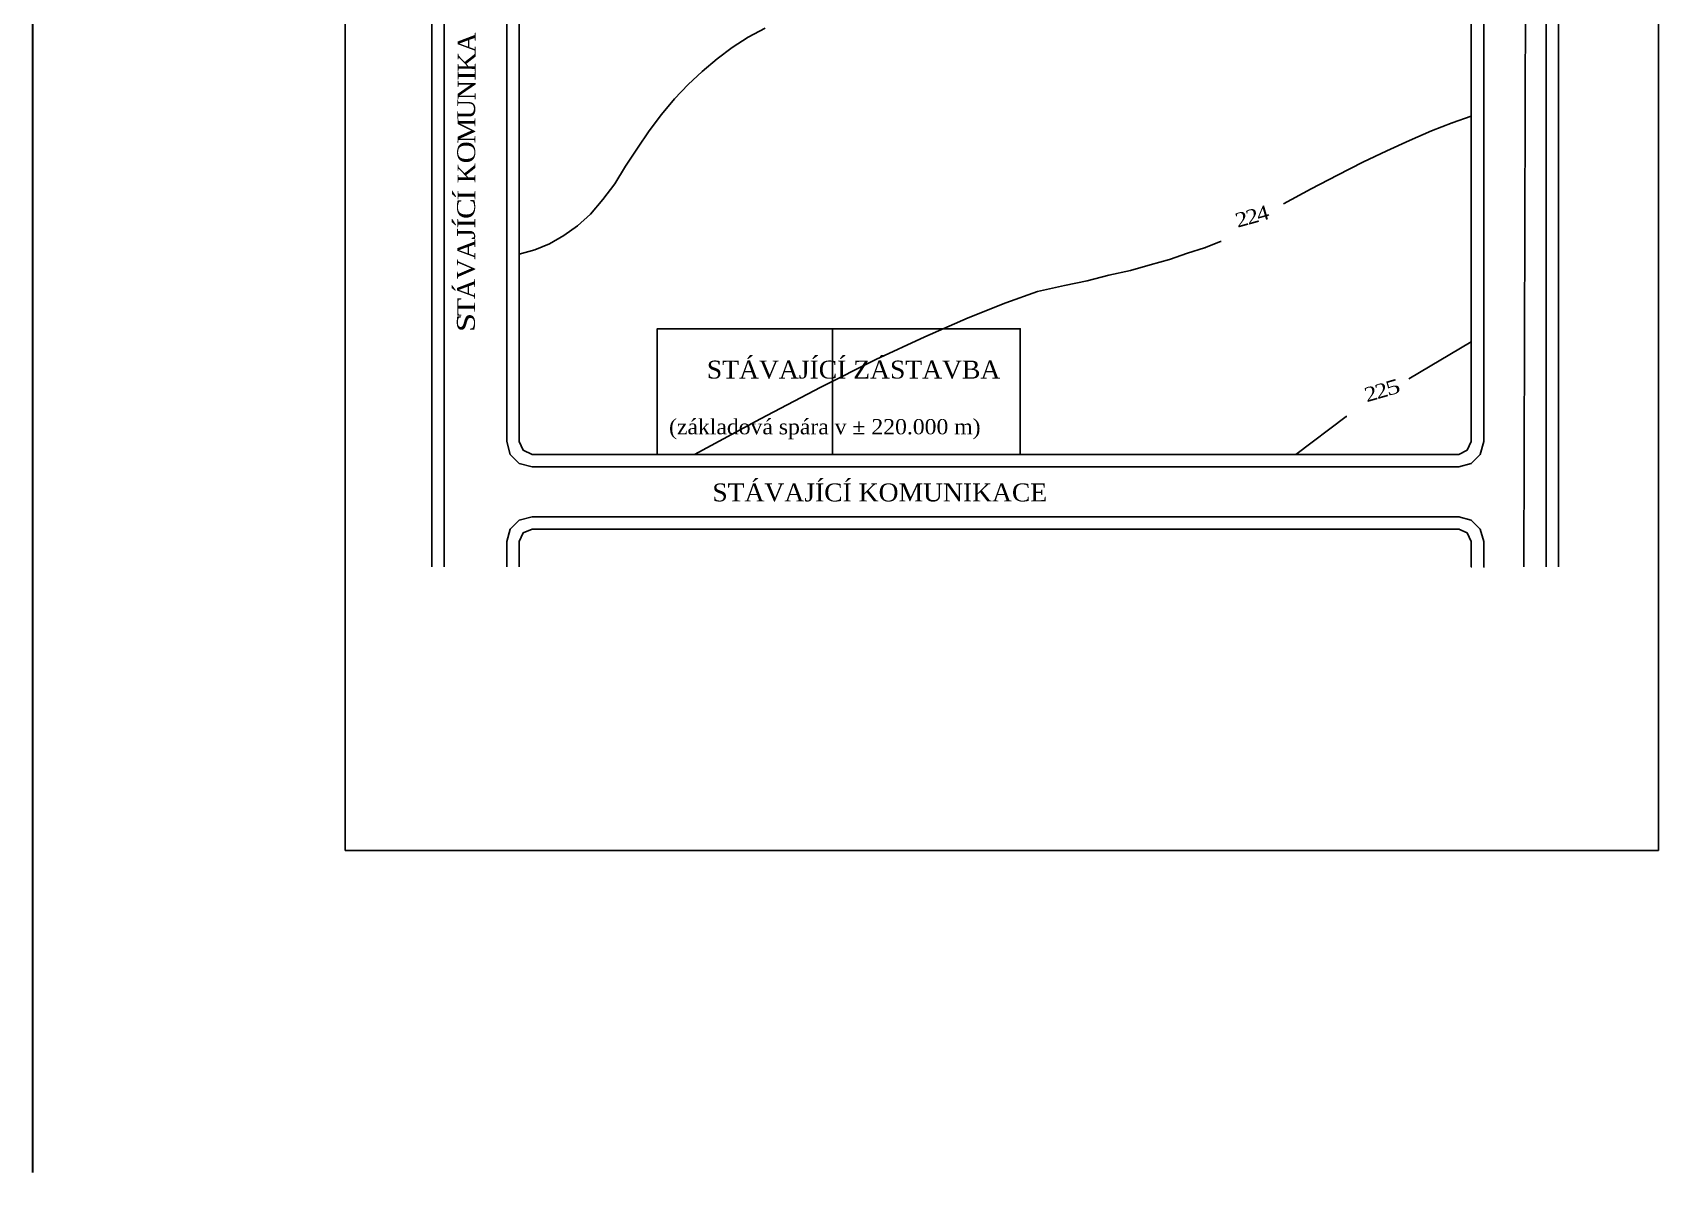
# Model space of a CAD drawing. Header units: millimetres. Extents: x -51 to 2999949, y -1641567 to 415040.
# Drawn here: x 1499949 to 1759949, y 7501 to 189831 of the extents above; entities that cross this region are included whole.
import ezdxf

# ---------------------------------------------------------------- set-up
doc = ezdxf.new("R2010")
doc.units = ezdxf.units.MM
doc.header["$LTSCALE"] = 75
doc.header["$MEASUREMENT"] = 0
doc.layers.get('0').update_dxf_attribs({"linetype": 'CONTINUOUS'})
doc.layers.add('dělící čára', color=140, linetype='CONTINUOUS', lineweight=30)
doc.layers.add('kanalizace', color=222, linetype='CONTINUOUS')
doc.layers.add('vrstevnice', color=7, linetype='CONTINUOUS')
doc.styles.add('TIMESNEWROMAN', font='times.ttf')

msp = doc.modelspace()

# ---------------------------------------------------------------- linework, layer by layer
for p, q in [((1579847.5854, 112354.1279), (1728142.3038, 112354.1279)), ((1579847.5854, 110399.4985), (1728142.3038, 110399.4985))]:
    msp.add_line(p, q)
msp.add_lwpolyline([(1549948.9938, 356001.2066), (1549948.9938, 59001.2066), (1759948.9938, 59001.2066), (1759948.9938, 356001.2066)], close=True)
for points in [[(1563799.0401, 104355.573), (1563799.0401, 206459.2977), (1563901.9177, 206459.2977)], [(1565779.3872, 104355.573), (1565779.3872, 206459.2977), (1565882.2648, 206459.2977)], [(1575784.0135, 206459.2977), (1575784.0135, 124441.9724), (1576324.1064, 122358.7477), (1577764.3607, 120918.4934), (1579847.5854, 120378.4005), (1728039.4327, 120378.4005), (1730019.7798, 120918.4934), (1731460.0406, 122358.7477), (1732000.127, 124441.9724), (1732000.127, 206459.2977), (1732103.0111, 206459.2977)], [(1577764.3607, 206459.2977), (1577764.3607, 124441.9724), (1578407.3312, 123027.436), (1579847.5854, 122358.7477), (1728039.4327, 122358.7477), (1729351.0915, 123027.436), (1730019.7798, 124441.9724), (1730019.7798, 206459.2977), (1730122.664, 206459.2977)], [(1742004.7468, 104355.573), (1742004.7468, 206459.2977), (1742107.6179, 206459.2977)], [(1743985.0939, 104355.573), (1743985.0939, 206459.2977), (1744087.9781, 206459.2977)], [(1579847.5854, 112354.1279), (1577764.3607, 111814.035), (1576324.1064, 110399.4985), (1575784.0135, 108419.1448), (1575886.8846, 108419.1448)], [(1732000.127, 108419.1448), (1731460.0406, 110399.4985), (1730019.7798, 111814.035), (1728039.4327, 112354.1279), (1728142.3038, 112354.1279)], [(1579847.5854, 110399.4985), (1578407.3312, 109833.6813), (1577764.3607, 108419.1448), (1577867.2383, 108419.1448)], [(1730019.7798, 108419.1448), (1729351.0915, 109833.6813), (1728039.4327, 110399.4985), (1728142.3038, 110399.4985)], [(1575784.0135, 104355.573), (1575784.0135, 108419.1448), (1575886.8846, 108419.1448)], [(1577764.3607, 104355.573), (1577764.3607, 108419.1448), (1577867.2383, 108419.1448)], [(1730019.7798, 108419.1448), (1730019.7798, 104355.573), (1730122.664, 104355.573)], [(1732000.127, 108419.1448), (1732000.127, 104355.573), (1732103.0111, 104355.573)]]:
    msp.add_lwpolyline(points)
at = {"layer": 'dělící čára'}
msp.add_line((1499948.9938, 407501.2066), (1499948.9938, 7501.2066), dxfattribs=at)
at = {"layer": 'kanalizace'}
msp.add_line((1738436.9848, 104355.573), (1738945.229, 302519.0837), dxfattribs=at)
at = {"layer": 'vrstevnice'}
for points in [[(1577764.3607, 154404.4029), (1580284.8072, 155073.0912), (1582599.4985, 156050.4058), (1584914.1898, 157387.7824), (1587100.2922, 158905.1965), (1589183.5169, 160782.6726), (1591163.8641, 163097.3638), (1593041.3401, 165617.7973), (1594790.2207, 168472.6011), (1596667.6902, 171327.3787), (1598545.1662, 174079.2983), (1600525.5133, 176702.616), (1602608.7381, 179223.0625), (1604794.8405, 181537.7538), (1607006.6607, 183620.972), (1609424.2296, 185601.3322), (1611841.7985, 187453.0774), (1614362.2451, 189099.0935), (1617114.1581, 190539.3412)], [(1700005.9204, 162428.6625), (1704403.843, 164846.2379), (1708595.9972, 167032.3403), (1712659.5756, 169115.5716), (1716491.681, 170890.1635), (1720118.0311, 172536.1665), (1723641.5101, 174079.2983), (1726933.5292, 175390.9572), (1727062.118, 175390.9572)], [(1726933.5292, 175390.9572), (1730019.7798, 176471.1429), (1730122.664, 176471.1429)], [(1687377.9699, 155407.4353), (1689898.4164, 156384.75), (1690001.2875, 156384.75)], [(1605797.873, 122358.7477), (1616342.5922, 128068.3291), (1626012.8679, 133109.2222), (1634808.7065, 137507.1317), (1642627.2239, 141133.4818), (1649545.5799, 144194.0278), (1655589.5186, 146611.6032), (1660656.1295, 148386.1951), (1664951.1548, 149363.5098), (1668577.518, 150135.0692), (1672075.2792, 151009.5127), (1675495.8871, 151781.0852), (1678685.022, 152655.5157), (1681771.2726, 153529.9593), (1684626.0633, 154532.9917), (1687377.9699, 155407.4353), (1687480.841, 155407.4353)], [(1599856.825, 122358.7477), (1599856.825, 142445.1406), (1657904.1968, 142445.1406), (1657904.1968, 122358.7477), (1627890.3439, 122358.7477), (1627890.3439, 142445.1406), (1627890.3439, 122358.7477), (1599856.825, 122358.7477), (1599959.7027, 122358.7477)], [(1720015.16, 134420.881), (1730019.7798, 140361.9224), (1730122.664, 140361.9224)], [(1701986.2675, 122358.7477), (1710010.5402, 128402.6732), (1710113.4113, 128402.6732)]]:
    msp.add_lwpolyline(points, dxfattribs=at)

# ---------------------------------------------------------------- texts
at = {"char_height": 2863.05416, "attachment_point": 7, "rotation": 89.900411366, "style": 'TIMESNEWROMAN'}
for s, insert, width in [('\\W1.04;A', (1570793.6992, 186578.7777), 4592.758633), ('\\W1.03;K', (1570793.6992, 183518.4149), 4572.933721), ('\\W1.02;N', (1570793.7907, 179017.6474), 4557.722998), ('\\W1.19;I', (1570793.7907, 182078.0233), 3142.167689), ('\\W1.04;U', (1570768.243, 175931.3967), 4588.465591), ('\\W1.07;M', (1570768.158, 172099.4221), 5402.248105), ('\\W1.13;O', (1570768.2822, 168910.3788), 4720.524113), ('\\W1.03;K', (1570768.4523, 165721.3748), 4572.933721), ('\\W1.19;Í', (1570768.4981, 162969.2851), 3142.167689), ('\\W1.14;C', (1570742.6953, 160011.7411), 4490.011551), ('\\W1.19;Í', (1570742.6495, 158468.6223), 3142.167689), ('\\W1.09;J', (1570742.6953, 156719.5258), 3226.500007), ('\\W1.04;A', (1570742.8196, 153530.5218), 4592.758633), ('\\W1.05;V', (1570742.9962, 150341.4654), 4599.969062), ('\\W1.04;Á', (1570717.3176, 147177.9175), 4592.758633), ('\\W1.12;T', (1570717.3569, 144425.8802), 4225.102355), ('\\W1.28;S', (1570717.4027, 141905.172), 4219.334297)]:
    msp.add_mtext(s, dxfattribs=dict(at, insert=insert, width=width))
at = {"insert": (1608652.6637, 114771.8668), "char_height": 2863.160702, "width": 53670.587301, "attachment_point": 7, "style": 'TIMESNEWROMAN'}
msp.add_mtext('\\W1.02;STÁVAJÍCÍ\\~KOMUNIKACE', dxfattribs=at)
at = {"layer": 'vrstevnice', "char_height": 2289.83564, "attachment_point": 7, "rotation": 15.800195223, "style": 'TIMESNEWROMAN'}
for s, insert, width in [('\\W1.16;2', (1694346.7804, 159060.275), 3047.345227), ('\\W1.13;4', (1696018.5534, 159549.0566), 3009.2889), ('\\W1.16;2', (1692649.3811, 158597.512), 3047.345227), ('\\W1.16;2', (1713301.4343, 130692.6409), 3047.345227), ('\\W1.16;2', (1714998.7812, 131181.331), 3047.345227), ('\\W1.31;5', (1716696.1543, 131670.0341), 3222.341082)]:
    msp.add_mtext(s, dxfattribs=dict(at, insert=insert, width=width))
at = {"layer": 'vrstevnice', "attachment_point": 7, "style": 'TIMESNEWROMAN'}
for s, insert, char_height, width in [('\\W1.02;STÁVAJÍCÍ\\~ZÁSTAVBA', (1607778.2266, 134421.0118), 2863.160702, 47179.177469), ('\\W1.03;(základová\\~spára\\~v\\~±\\~220.000\\~m)', (1601734.3011, 124776.4539), 2433.709411, 49434.835916)]:
    msp.add_mtext(s, dxfattribs=dict(at, insert=insert, char_height=char_height, width=width))

doc.saveas('drawing.dxf')
